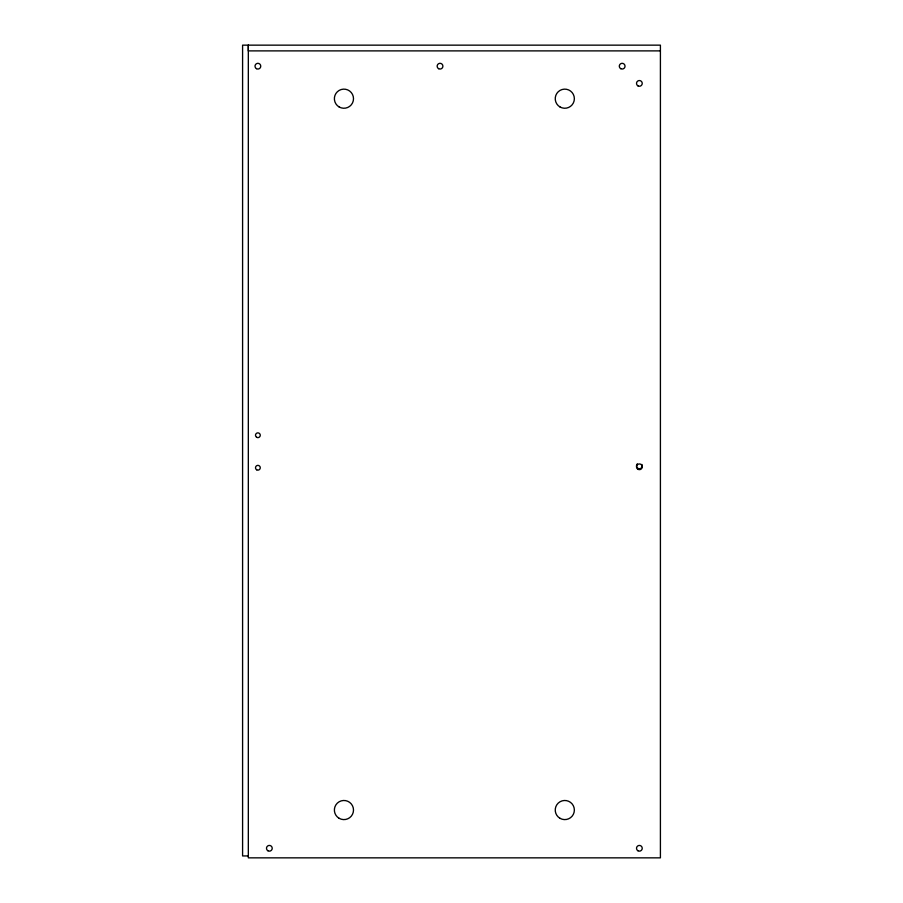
<?xml version="1.0" encoding="UTF-8"?>
<svg xmlns="http://www.w3.org/2000/svg" width="903" height="903" viewBox="0 0 903 903"><rect width="100%" height="100%" fill="white"/><g stroke="black" fill="none" stroke-linecap="round" stroke-linejoin="round"><path stroke-width="1.35" d="M660.409 50.884L248.325 50.884L248.325 45.15L248.325 857.85L660.409 857.85L660.409 45.15L242.591 45.15L242.591 855.942L248.325 855.942M641.864 464.413A2.867 2.867 0 0 1 641.017 468.194A2.867 2.867 0 0 1 637.179 467.686A2.867 2.867 0 0 1 637.349 463.815M637.947 85.875A2.867 2.867 0 0 0 642.247 83.392A2.867 2.867 0 0 0 637.947 80.909A2.867 2.867 0 0 0 637.947 85.875M637.947 850.773A2.867 2.867 0 0 0 642.247 848.289A2.867 2.867 0 0 0 637.947 845.806A2.867 2.867 0 0 0 637.947 850.773M267.92 850.773A2.867 2.867 0 0 0 272.232 848.289A2.867 2.867 0 0 0 267.92 845.806A2.867 2.867 0 0 0 267.92 850.773M339.156 106.972A9.561 9.561 0 0 0 353.502 98.698A9.561 9.561 0 0 0 339.156 90.413A9.561 9.561 0 0 0 339.156 106.972M256.452 68.673A2.867 2.867 0 0 0 260.753 66.19A2.867 2.867 0 0 0 256.452 63.695A2.867 2.867 0 0 0 256.452 68.673M438.587 68.673A2.867 2.867 0 0 0 442.899 66.19A2.867 2.867 0 0 0 438.587 63.695A2.867 2.867 0 0 0 438.587 68.673M560.018 106.972A9.561 9.561 0 0 0 574.364 98.698A9.561 9.561 0 0 0 560.018 90.413A9.561 9.561 0 0 0 560.018 106.972M620.733 68.673A2.867 2.867 0 0 0 625.034 66.19A2.867 2.867 0 0 0 620.733 63.695A2.867 2.867 0 0 0 620.733 68.673M339.156 818.321A9.561 9.561 0 0 0 353.502 810.047A9.561 9.561 0 0 0 339.156 801.762A9.561 9.561 0 0 0 339.156 818.321M560.018 818.321A9.561 9.561 0 0 0 574.364 810.047A9.561 9.561 0 0 0 560.018 801.762A9.561 9.561 0 0 0 560.018 818.321M637.947 469.278A2.867 2.867 0 0 0 642.247 466.795A2.867 2.867 0 0 0 637.947 464.311A2.867 2.867 0 0 0 637.947 469.278M256.689 437.312A2.393 2.393 0 0 0 260.278 435.246A2.393 2.393 0 0 0 256.689 433.18A2.393 2.393 0 0 0 256.689 437.312M256.689 469.82A2.393 2.393 0 0 0 260.278 467.754A2.393 2.393 0 0 0 256.689 465.688A2.393 2.393 0 0 0 256.689 469.82"/></g></svg>
